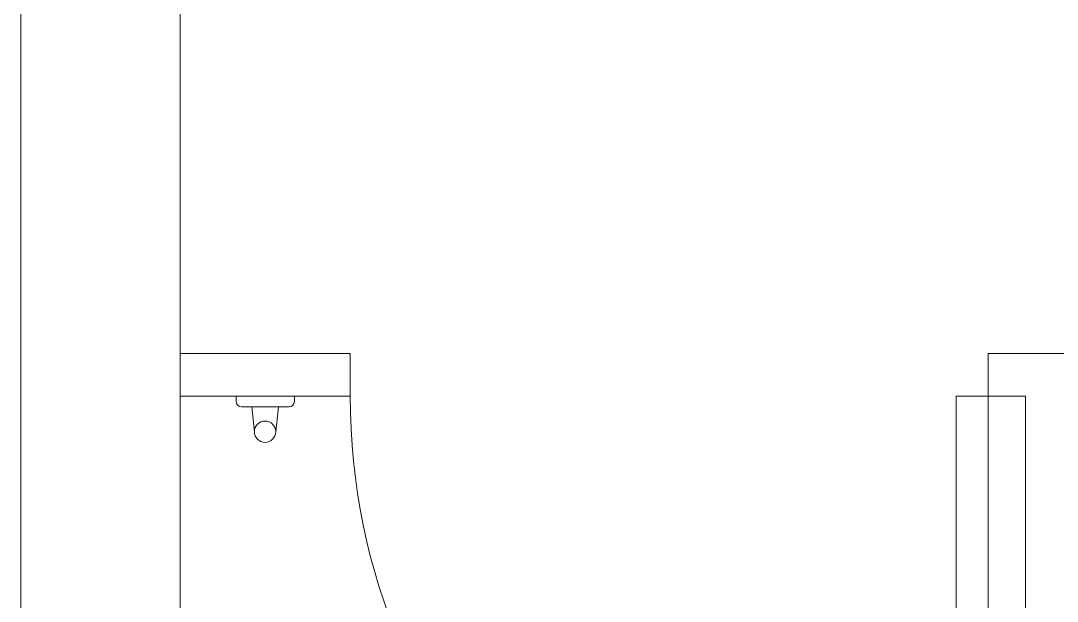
# Model space of a CAD drawing. Header units: millimetres. Extents: x 206 to 837, y 40 to 323.
# Drawn here: x 689.484 to 690.459, y 259.409 to 259.956 of the extents above; entities that cross this region are included whole.
import ezdxf

# ---------------------------------------------------------------- set-up
doc = ezdxf.new("R2010")
doc.units = ezdxf.units.MM
doc.layers.add('I-ARQ', color=8, linetype='Continuous', lineweight=0)

msp = doc.modelspace()

# ---------------------------------------------------------------- linework, layer by layer
at = {"layer": 'I-ARQ'}
for p, q in [((689.48403, 263.42182), (689.48403, 254.14682)), ((689.63403, 262.19682), (689.63403, 259.49583)), ((689.79403, 259.64243), (689.63403, 259.64243)), ((689.79403, 259.60243), (689.79403, 259.64243)), ((690.42903, 259.64243), (690.39403, 259.64243)), ((690.39403, 259.60243), (690.39403, 259.64243)), ((690.42903, 259.64243), (690.45903, 259.64243)), ((690.61404, 259.64243), (690.45903, 259.64243)), ((689.79403, 259.60243), (689.63403, 259.60243)), ((689.68662, 259.60243), (689.68662, 259.59743)), ((689.74145, 259.60243), (689.68662, 259.60243)), ((689.74145, 259.60243), (689.74145, 259.59743)), ((690.36403, 259.00057), (690.36403, 259.60243)), ((690.36403, 259.60243), (690.39403, 259.60243)), ((690.42903, 259.60243), (690.39403, 259.60243)), ((690.39403, 259.60243), (690.39403, 259.00057)), ((690.42903, 258.24243), (690.42903, 259.60243)), ((689.73645, 259.59243), (689.69162, 259.59243)), ((689.70133, 259.59243), (689.70386, 259.56896)), ((689.72639, 259.59243), (689.72386, 259.56896)), ((689.63403, 259.49583), (689.63403, 258.78432))]:
    msp.add_line(p, q, dxfattribs=at)
msp.add_circle((689.71386, 259.56896), 0.01, dxfattribs=at)
for centre, radius, start, end in [((689.69162, 259.59743), 0.005, 180, 270), ((689.73645, 259.59743), 0.005, 270, 0), ((690.39562, 259.60216), 0.60159, 179.97416, 269.84895)]:
    msp.add_arc(centre, radius, start, end, dxfattribs=at)

doc.saveas('drawing.dxf')
